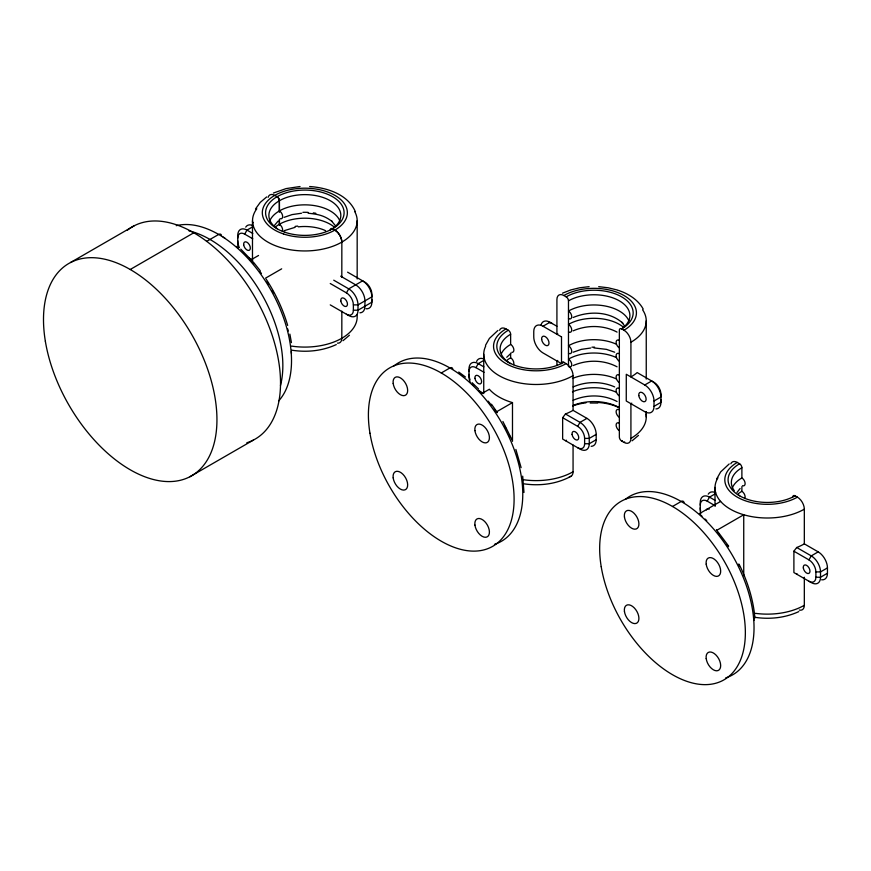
<?xml version="1.0" encoding="UTF-8"?>
<svg xmlns="http://www.w3.org/2000/svg" width="871" height="871" viewBox="0 0 871 871"><rect width="100%" height="100%" fill="white"/><g stroke="black" fill="none" stroke-linecap="round" stroke-linejoin="round"><path stroke-width="1.31" d="M715.004 506.095L715.004 487.401M485.474 345.373L489.382 338.427L497.918 330.447M716.724 478.887L720.644 471.94L729.169 463.96M237.75 238.121A9.81 5.662 60 0 1 244.686 234.114L246.994 230.107L252.775 226.776M346.44 292.863L348.748 288.856L362.63 280.843A13.087 7.556 60 0 1 371.873 296.869L358.003 304.883L353.376 304.883A9.81 5.662 60 0 0 346.44 292.863L330.251 283.51M469.001 371.634A9.81 5.662 60 0 1 475.936 367.627L478.255 363.621L484.036 360.289M577.691 447.738A9.81 5.662 60 0 0 584.626 443.731L584.626 438.396A9.81 5.662 60 0 0 577.691 426.376L580.01 422.37L586.945 418.363A13.087 7.556 60 0 1 596.189 434.389L596.189 439.724A13.087 7.556 60 0 1 591.191 446.322M700.262 505.147A9.81 5.662 60 0 1 707.198 501.141L709.506 497.134L715.287 493.803M808.952 581.251A9.81 5.662 60 0 0 815.887 577.244L815.887 571.909A9.81 5.662 60 0 0 808.952 559.89L811.26 555.883L818.196 551.876A13.087 7.556 60 0 1 827.45 567.903L827.45 573.238A13.087 7.556 60 0 1 821.603 579.803M274.43 225.458L278.067 221.114M736.942 492.496L740.1 488.522M255.508 208.953L260.244 202.388L266.657 196.933M586.945 418.363L573.064 410.35A52.325 30.213 0 0 1 565.475 413.975L562.644 417.688L562.644 439.049L580.01 449.077A13.087 7.556 60 0 0 589.253 443.731L596.189 439.724M818.196 551.876L804.325 543.863A52.325 30.213 0 0 1 796.725 547.5L793.895 551.201L793.895 572.563L811.26 582.59A13.087 7.556 60 0 0 820.515 577.244L827.45 573.238M506.737 357.284L510.765 353.517M349.413 335.248L343 340.703M638.487 435.38L632.074 440.835M70.573 262.498L134.167 225.785M130.215 269.498L193.808 232.775M206.525 241.452L218.665 234.451A4.083 2.363 -60 0 1 221.506 235.54M250.467 260.146L258.556 255.475M265.503 278.176L281.681 268.823M347.594 272.166L364.938 282.182A9.81 5.662 60 0 1 371.873 294.191L371.873 302.204L358.003 310.218A13.087 7.556 60 0 1 348.748 315.563L330.251 304.883M189.856 476.764L253.45 440.051M441.249 372.973L449.926 367.965A4.083 2.363 -60 0 1 452.768 369.054M573.064 410.35L573.064 375.641A9.81 5.662 60 0 0 566.128 363.621L563.82 362.292A3.266 1.884 60 0 0 561.501 363.621L543.003 352.94A13.087 7.556 60 0 1 533.76 336.925L533.76 331.579A13.087 7.556 60 0 1 543.003 326.244L549.939 322.237L556.885 326.244M561.501 336.925L561.501 362.292M482.294 393.333L489.36 389.261A52.325 30.213 0 0 0 512.486 402.609L512.486 441.325M496.002 412.125L512.486 402.609M644.758 384.982L651.693 380.975A13.087 7.556 60 0 1 660.947 397.002L654.012 401.008L654.012 406.343A13.087 7.556 60 0 1 644.758 411.689L626.26 401.008L626.293 374.28L644.758 384.982A13.087 7.556 60 0 1 654.012 401.008M596.189 434.389L589.253 438.396L584.626 438.396M654.012 406.343L660.947 402.348L660.947 394.334M672.51 506.487L681.176 501.478A4.083 2.363 -60 0 1 684.018 502.567M699.424 513.64L720.611 501.413M716.659 530.395L743.736 514.761L743.736 575.687M827.45 567.903L820.515 571.909L815.887 571.909M571.038 476.263C556.536 484.243 539.225 486.258 523.003 483.688M273.385 193.046L286.102 188.593L300.038 186.525M336.271 344.589C322.466 350.959 306.701 352.581 291.752 350.175M562.459 293.189L570.298 290.13M798.783 611.616C784.978 617.985 769.213 619.608 754.264 617.201M284.077 217.358L292.057 214.604L301.573 213.232M284.077 230.717L295.149 227.32M573.151 317.501C588.894 310.805 609.678 311.197 622.787 323.195L621.916 322.259L624.3 325.58M573.151 330.849C586.945 324.807 603.701 324.981 617.071 332.101M573.151 352.211L581.393 349.358L590.712 348.019M573.151 365.57C586.945 359.516 603.701 359.701 617.071 366.811M573.151 386.931C586.15 381.171 601.687 381.171 614.686 386.931M573.151 400.279C586.945 394.236 603.701 394.411 617.071 401.52M571.049 289.88L579.694 287.778L589.112 286.668M298.328 226.863C307.909 225.72 318.83 227.353 325.612 230.717M590.157 403.023L597.68 403.023M346.44 314.224A9.81 5.662 60 0 0 353.376 310.218L358.003 310.218L358.003 304.883A13.087 7.556 60 0 0 348.748 288.856L333.724 280.179M584.626 443.731L589.253 443.731L589.253 438.396A13.087 7.556 60 0 0 580.01 422.37L565.475 413.975M815.887 577.244L820.515 577.244L820.515 571.909A13.087 7.556 60 0 0 811.26 555.883L796.725 547.5M593.924 347.921L606.445 349.358L614.686 352.211M308.127 213.232C318.133 214.244 324.262 215.475 332.069 221.474L331.601 221.092L335.226 225.437M309.651 186.525C327.235 187.722 347.954 194.309 355.444 211.838M598.725 286.668L608.143 287.778L616.788 289.88M617.539 290.13C627.828 293.353 637.877 299.417 643.223 309.074M557.767 333.745A52.325 30.213 0 0 0 556.917 334.224L556.917 299.515A9.81 5.662 60 0 1 563.853 295.509L566.172 296.848A3.266 1.884 60 0 1 568.48 300.854L568.48 366.582A4.584 2.646 60 0 0 571.714 364.709A4.584 2.646 60 0 0 568.48 359.102A35.972 20.773 0 0 1 616.418 357.589M645.966 413.888A52.325 30.213 0 0 1 630.92 438.374A9.81 5.662 60 0 1 623.984 442.381L621.665 441.042A3.266 1.884 60 0 1 619.357 437.035L619.357 330.218A3.266 1.884 60 0 1 621.665 328.89L623.984 330.218A9.81 5.662 60 0 1 630.92 342.238L630.92 376.958A52.325 30.213 0 0 0 637.169 372.592L654.012 382.315A9.81 5.662 60 0 1 660.947 394.334M543.003 326.244L561.545 336.903M341.813 277.326L341.846 242.105A9.81 5.662 60 0 0 334.91 230.086L332.559 228.768A3.266 1.884 60 0 0 330.251 230.107M499.551 330.251A9.81 5.662 60 0 1 506.007 328.911L508.316 330.24A3.266 1.884 60 0 1 510.635 334.246L510.635 344.437A4.584 2.646 60 0 1 513.814 349.315A4.584 2.646 60 0 1 511.821 352.341M730.813 463.764A9.81 5.662 60 0 1 737.258 462.425L739.577 463.753A3.266 1.884 60 0 1 741.885 467.76L741.885 477.961A4.584 2.646 60 0 1 745.108 483.209A4.584 2.646 60 0 1 742.473 485.713M739.577 463.764A39.249 22.657 0 0 0 739.577 495.806A39.249 22.657 0 0 0 795.081 495.806L797.39 497.134A9.81 5.662 60 0 1 804.325 509.154L804.325 543.863M340.659 276.172L355.684 284.85A13.087 7.556 60 0 1 364.938 300.876L364.938 306.211A13.087 7.556 60 0 1 359.941 312.809M252.775 233.45L246.994 230.107A13.087 7.556 60 0 0 237.75 235.453L237.75 243.455A9.81 5.662 60 0 0 238.61 247.832M483.841 366.854L478.255 363.621A13.087 7.556 60 0 0 469.001 368.966L469.001 376.98A9.81 5.662 60 0 0 470.144 382.031M715.102 500.368L709.506 497.134A13.087 7.556 60 0 0 700.262 502.48L700.262 510.493A9.81 5.662 60 0 0 700.687 513.509M244.686 234.114L252.775 238.785M475.936 367.627L484.047 372.309M562.644 417.688L577.691 426.376M707.198 501.141L715.298 505.822M793.895 551.201L808.952 559.89M248.159 257.478L252.775 260.146M479.409 390.992L482.882 393.006M458.745 372.037L465.462 377.023M472.049 382.652L478.473 388.901M240.799 249.139L253.897 262.77L260.244 270.718M716.408 529.797L728.679 546.182M491.494 404.231L497.428 412.669M266.167 279.156C275.497 293.451 282.868 309.031 287.659 325.427M502.883 421.499L512.148 439.997M739.054 564.158C747.372 581.001 753.306 599.194 754.907 617.975M515.861 449.458L521.108 467.618M289.858 334.105L291.437 342.641M522.698 476.154L523.972 492.463M804.325 577.244L804.325 605.291A9.81 5.662 60 0 1 799.295 610.081M741.885 486.606L741.885 491.309A4.584 2.646 60 0 1 744.999 497.874M646.249 320.876L646.249 379.092M646.249 411.591L646.249 417.013M630.92 438.374L630.92 403.654A52.325 30.213 0 0 0 631.747 403.164M573.064 445.07L573.064 471.766A9.81 5.662 60 0 1 569.318 476.72M556.917 364.938L556.917 360.932A52.325 30.213 0 0 1 557.767 360.452M510.635 353.093L510.635 357.796A4.584 2.646 60 0 1 513.64 364.644M483.743 354.279L483.743 393.54M357.175 220.744L357.175 278.96M353.376 304.883L353.376 310.218M341.846 311.154L341.813 338.253A9.81 5.662 60 0 1 337.469 343.152M279.406 212.306L279.406 200.711A3.266 1.884 60 0 0 277.098 196.704L274.746 195.398A9.81 5.662 60 0 0 268.083 197.347M279.406 225.197L279.406 219.557L279.373 224.283A4.584 2.646 60 0 1 282.389 231.174M252.481 220.766L252.481 260.026M660.947 402.348A13.087 7.556 60 0 1 655.939 408.945M660.947 399.669A9.81 5.662 60 0 1 660.664 401.749M572.454 391.841A35.972 20.773 0 0 1 616.418 392.298M619.357 430.677A4.584 2.646 60 0 1 616.124 425.059A4.584 2.646 60 0 1 619.357 423.197M572.454 378.493A35.972 20.773 0 0 1 616.418 378.95M619.357 417.318A4.584 2.646 60 0 1 616.124 411.711A4.584 2.646 60 0 1 619.357 409.838M623.56 327.3A35.972 20.773 0 0 0 568.48 324.393A4.584 2.646 60 0 1 571.714 330A4.584 2.646 60 0 1 568.48 331.873M619.357 361.247A4.584 2.646 60 0 1 616.124 355.64A4.584 2.646 60 0 1 619.357 353.768M628.884 320.844A35.972 20.773 0 0 0 603.657 305.732A35.972 20.773 0 0 0 568.48 311.045A4.584 2.646 60 0 1 571.714 316.652A4.584 2.646 60 0 1 568.48 318.514M619.357 347.888A4.584 2.646 60 0 1 616.124 342.281A4.584 2.646 60 0 1 619.357 340.419M616.418 344.241A35.972 20.773 0 0 0 568.48 345.754A4.584 2.646 60 0 1 571.714 351.361A4.584 2.646 60 0 1 568.48 353.234M619.357 382.609A4.584 2.646 60 0 1 616.124 377.001A4.584 2.646 60 0 1 619.357 375.129M591.953 347.181A35.972 20.773 0 0 1 594.577 347.148M619.357 395.957A4.584 2.646 60 0 1 616.124 390.35A4.584 2.646 60 0 1 619.357 388.477M642.613 309.815A52.325 30.213 0 0 1 630.92 342.238M563.853 295.509A42.516 24.54 0 0 1 623.974 295.509A42.516 24.54 0 0 1 623.974 330.218M624.692 441.956A42.516 24.54 0 0 1 623.974 442.37M573.532 405.233A35.972 20.773 0 0 1 619.357 407.661M568.48 300.854A35.972 20.773 0 0 1 618.192 300.201A35.972 20.773 0 0 1 621.535 328.846M622.308 440.661A39.249 22.657 0 0 1 621.665 441.042M572.628 405.984A39.249 22.657 0 0 1 585.954 402.827M597.92 402.478A39.249 22.657 0 0 1 618.933 407.563M566.161 296.848A39.249 22.657 0 0 1 621.665 296.848A39.249 22.657 0 0 1 621.665 328.89M541.054 324.839A13.087 7.556 60 0 1 549.939 322.237M549.22 322.629A9.81 5.662 60 0 1 552.258 323.566M393.932 365.94A103.018 59.478 60 0 1 502.371 423.97A103.018 59.478 60 0 1 494.445 544.353M472.332 384.1A98.935 57.116 60 0 1 473.911 385.57M478.56 390.164A98.935 57.116 60 0 1 481.848 393.681M488.185 401.139A98.935 57.116 60 0 1 491.222 405.069M494.151 409.109A98.935 57.116 60 0 1 495.577 411.177M504.745 426.257A98.935 57.116 60 0 1 505.92 428.488M509.252 435.25A98.935 57.116 60 0 1 510.286 437.536M470.035 379.81A13.087 7.556 60 0 1 469.001 374.301M476.589 361.4A13.087 7.556 60 0 1 483.503 358.819M507.194 360.093A35.972 20.773 0 0 1 510.635 357.796M501.435 353.506A35.972 20.773 0 0 1 510.635 344.437M573.064 375.641A52.325 30.213 0 0 1 509.622 380.344A52.325 30.213 0 0 1 485.691 346.092M573.064 471.766A52.325 30.213 0 0 1 522.752 479.627M566.139 363.621A42.516 24.54 0 0 1 506.007 363.621A42.516 24.54 0 0 1 506.007 328.911M510.635 363.621A35.972 20.773 0 0 1 510.635 334.246M563.82 362.292A39.249 22.657 0 0 1 508.316 362.292A39.249 22.657 0 0 1 508.316 330.251M566.52 440.269A52.325 30.213 0 0 1 565.475 440.682M275.944 226.569A35.972 20.773 0 0 1 334.442 227.189M295.117 226.427A35.972 20.773 0 0 1 297.675 226.068M269.564 221.474A35.972 20.773 0 0 1 304.153 204.848A35.972 20.773 0 0 1 339.777 220.733M280.005 218.665A4.584 2.646 60 0 0 282.64 216.16A4.584 2.646 60 0 0 279.406 210.902L279.373 200.733A3.266 1.884 60 0 0 277.065 196.726M302.879 212.328A35.972 20.773 0 0 1 308.127 212.382M313.31 212.883A35.972 20.773 0 0 1 315.846 213.297M354.715 211.577A52.325 30.213 0 0 1 302.226 250.913A52.325 30.213 0 0 1 256.825 208.746M357.056 314.79A52.325 30.213 0 0 1 291.535 346.092M277.228 228.703A35.972 20.773 0 0 1 280.19 200.276A35.972 20.773 0 0 1 329.51 200.276A35.972 20.773 0 0 1 332.472 228.703M334.878 230.107A9.81 5.662 60 0 1 341.813 242.127M189.007 230.902A103.018 59.478 60 0 1 260.56 292.21A103.018 59.478 60 0 1 280.473 385.537M176.28 225.676A103.018 59.478 60 0 1 269.705 288.007A103.018 59.478 60 0 1 278.676 400.9M223.205 237.086A98.935 57.116 60 0 1 224.86 238.11M236.281 246.428A98.935 57.116 60 0 1 237.892 247.778M252.209 261.975A98.935 57.116 60 0 1 253.809 263.826M259.961 271.556A98.935 57.116 60 0 1 261.442 273.559M267.092 281.866A98.935 57.116 60 0 1 268.431 284M272.275 290.533A98.935 57.116 60 0 1 273.483 292.743M287.746 328.944A98.935 57.116 60 0 1 288.257 331.045M291.339 351.481A98.935 57.116 60 0 1 291.437 353.43M127.155 230.38A122.637 70.812 60 0 1 256.237 299.461A122.637 70.812 60 0 1 246.809 442.773M371.873 302.204A13.087 7.556 60 0 1 366.027 308.759M371.873 299.537A9.81 5.662 60 0 1 371.503 301.91M239.253 247.506A13.087 7.556 60 0 1 237.75 240.788M245.72 227.135A13.087 7.556 60 0 1 253.102 225.665M252.655 223.128A13.087 7.556 60 0 1 253.134 222.464M706.392 509.938A4.747 2.733 60 0 1 709.212 509.132M700.622 510.961A13.087 7.556 60 0 1 700.262 507.815M708.232 494.162A13.087 7.556 60 0 1 715.614 492.692M625.193 499.453A103.018 59.478 60 0 1 733.622 557.484A103.018 59.478 60 0 1 725.706 677.878M700.404 514.805A98.935 57.116 60 0 1 701.993 516.198M705.162 519.083A98.935 57.116 60 0 1 706.729 520.586M717.889 532.736A98.935 57.116 60 0 1 719.446 534.652M726.839 544.691A98.935 57.116 60 0 1 728.232 546.781M738.325 564.245A98.935 57.116 60 0 1 739.435 566.498M753.851 618.508A98.935 57.116 60 0 1 753.948 620.457M738.456 493.607A35.972 20.773 0 0 1 741.885 491.309M732.076 488.5A35.972 20.773 0 0 1 741.885 477.961M804.325 509.154A52.325 30.213 0 0 1 739.501 513.378A52.325 30.213 0 0 1 717.922 477.831M804.325 605.291A52.325 30.213 0 0 1 755.364 613.336M797.39 497.134A42.516 24.54 0 0 1 737.269 497.134A42.516 24.54 0 0 1 737.269 462.425M739.708 495.762A35.972 20.773 0 0 1 737.683 494.216M734.307 490.7A35.972 20.773 0 0 1 741.885 467.76M792.773 496.906A3.266 1.884 60 0 1 795.071 495.806M797.259 573.989A52.325 30.213 0 0 1 796.725 574.196M638.791 395.565A5.237 3.016 60 0 0 644.78 401.662A5.237 3.016 60 0 0 643.767 393.779A5.237 3.016 60 0 0 638.791 395.565M541.664 339.494A5.237 3.016 60 0 0 547.652 345.591A5.237 3.016 60 0 0 546.64 337.698A5.237 3.016 60 0 0 541.664 339.494M369.957 433.214A103.018 59.478 60 0 0 489.861 547.794A103.018 59.478 60 0 0 463.927 390.241A103.018 59.478 60 0 0 369.957 433.214M393.18 477.863A10.3 5.945 60 0 0 404.961 489.872A10.3 5.945 60 0 0 402.979 474.336A10.3 5.945 60 0 0 393.18 477.863M393.18 383.447A10.3 5.945 60 0 0 404.961 395.456A10.3 5.945 60 0 0 402.979 379.919A10.3 5.945 60 0 0 393.18 383.447M474.935 430.655A10.3 5.945 60 0 0 486.726 442.664A10.3 5.945 60 0 0 484.733 427.128A10.3 5.945 60 0 0 474.935 430.655M474.935 525.061A10.3 5.945 60 0 0 486.726 537.069A10.3 5.945 60 0 0 484.733 521.533A10.3 5.945 60 0 0 474.935 525.061M474.945 378.341A4.747 2.733 60 0 0 480.367 383.871A4.747 2.733 60 0 0 479.453 376.718A4.747 2.733 60 0 0 474.945 378.341M572.073 434.422A4.747 2.733 60 0 0 577.495 439.953A4.747 2.733 60 0 0 576.58 432.8A4.747 2.733 60 0 0 572.073 434.422M283.587 233.983A42.516 24.54 0 0 0 347.355 212.731A42.516 24.54 0 0 0 283.587 191.468A42.516 24.54 0 0 0 283.587 233.983M285.22 232.35A39.249 22.657 0 0 0 344.089 212.731A39.249 22.657 0 0 0 285.22 193.101A39.249 22.657 0 0 0 285.22 232.35M45.346 341.214A122.637 70.812 60 0 0 188.082 477.624A122.637 70.812 60 0 0 157.216 290.054A122.637 70.812 60 0 0 45.346 341.214M340.811 300.909A4.747 2.733 60 0 0 346.233 306.429A4.747 2.733 60 0 0 345.319 299.286A4.747 2.733 60 0 0 340.811 300.909M243.684 244.827A4.747 2.733 60 0 0 249.106 250.358A4.747 2.733 60 0 0 248.191 243.205A4.747 2.733 60 0 0 243.684 244.827M803.323 567.936A4.747 2.733 60 0 0 808.745 573.466A4.747 2.733 60 0 0 807.831 566.313A4.747 2.733 60 0 0 803.323 567.936M601.219 566.727A103.018 59.478 60 0 0 721.123 681.307A103.018 59.478 60 0 0 695.189 523.754A103.018 59.478 60 0 0 601.219 566.727M624.431 611.377A10.3 5.945 60 0 0 636.222 623.386A10.3 5.945 60 0 0 634.23 607.849A10.3 5.945 60 0 0 624.431 611.377M624.431 516.96A10.3 5.945 60 0 0 636.222 528.969A10.3 5.945 60 0 0 634.23 513.433A10.3 5.945 60 0 0 624.431 516.96M706.196 564.168A10.3 5.945 60 0 0 717.976 576.177A10.3 5.945 60 0 0 715.995 560.641A10.3 5.945 60 0 0 706.196 564.168M706.196 658.574A10.3 5.945 60 0 0 717.976 670.583A10.3 5.945 60 0 0 715.995 655.046A10.3 5.945 60 0 0 706.196 658.574"/></g></svg>
